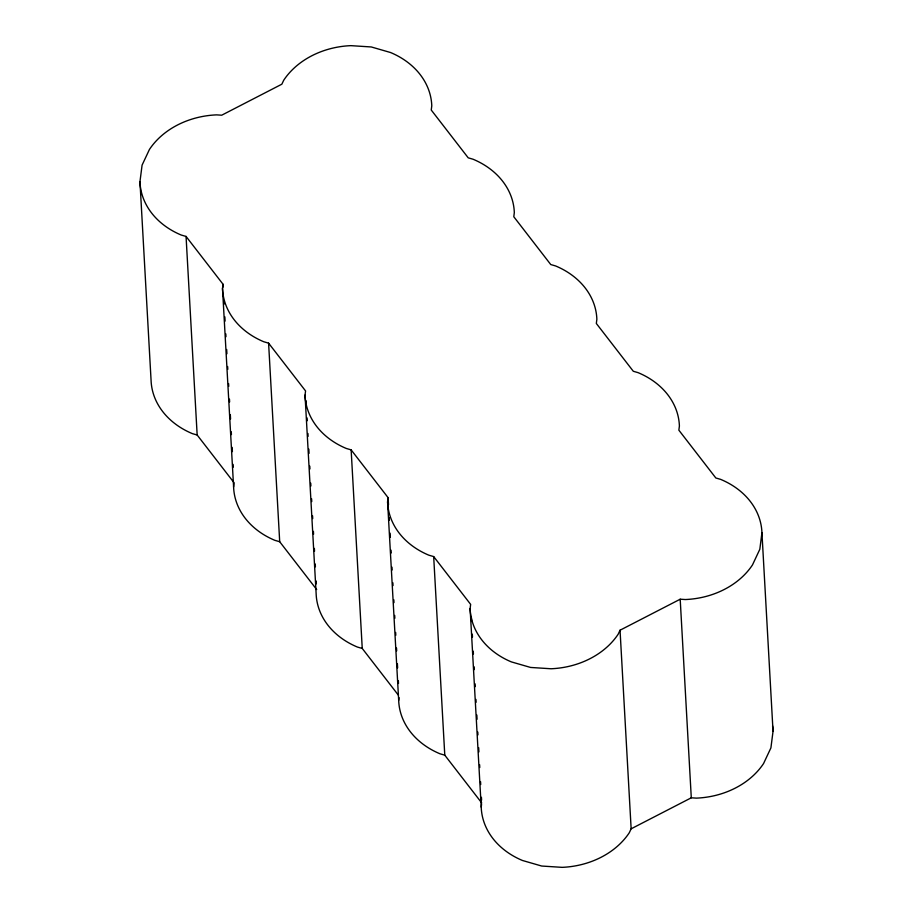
<?xml version="1.0" encoding="UTF-8"?>
<svg xmlns="http://www.w3.org/2000/svg" width="913" height="913" viewBox="0 0 913 913"><rect width="100%" height="100%" fill="white"/><g stroke="black" fill="none" stroke-linecap="round" stroke-linejoin="round"><path stroke-width="1.37" d="M139.963 181.676L142.086 165.127L149.424 149.481A78.849 63.545 -3.2 0 1 216.564 114.867L221.711 115.198L281.855 84.19L283.703 80.264A78.849 63.545 -3.2 0 1 350.832 45.65L371.294 46.962L390.513 52.509A78.849 63.545 -3.2 0 1 431.781 105.874L431.244 110.028L468.221 157.835L473.048 159.227A78.849 63.545 -3.2 0 1 514.316 212.592L513.791 216.746L550.756 264.553L555.595 265.945A78.849 63.545 -3.2 0 1 596.862 319.299L596.326 323.464L633.302 371.271L638.13 372.664A78.849 63.545 -3.2 0 1 679.398 426.017L678.861 430.183L715.838 477.99L720.665 479.382A78.849 63.545 -3.2 0 1 761.933 532.736L773.037 731.324L770.914 747.873L763.576 763.519A78.849 63.545 -3.2 0 1 696.436 798.133L691.289 797.802L631.145 828.81L629.297 832.736A78.849 63.545 -3.2 0 1 562.168 867.35L541.706 866.038L522.487 860.491A78.849 63.545 -3.2 0 1 481.219 807.126L470.115 608.549L470.651 604.383L433.675 556.576L428.848 555.184A78.849 63.545 -3.2 0 1 387.58 501.83L388.105 497.665L351.14 449.869L346.312 448.466A78.849 63.545 -3.2 0 1 305.033 395.112L305.57 390.947L268.593 343.151L263.766 341.747A78.849 63.545 -3.2 0 1 222.498 288.394L223.034 284.24L186.058 236.433L181.231 235.04A78.849 63.545 -3.2 0 1 139.963 181.676L151.067 380.264A78.849 63.545 -3.2 0 0 192.335 433.618L197.162 435.01L234.139 482.817L233.602 486.983A78.849 63.545 -3.2 0 0 274.87 540.336L279.698 541.729L316.674 589.536M481.756 802.972L444.779 755.165L439.952 753.773A78.849 63.545 -3.2 0 1 398.684 700.408L399.038 697.635M481.219 807.126L481.573 804.353M761.933 532.736L759.821 549.284L752.472 564.942A78.849 63.545 -3.2 0 1 685.332 599.544L680.196 599.213L620.041 630.221L618.204 634.158A78.849 63.545 -3.2 0 1 551.064 668.761L530.601 667.449L511.383 661.902A78.849 63.545 -3.2 0 1 470.115 608.549M398.353 695.135L362.244 648.447L357.405 647.055A78.849 63.545 -3.2 0 1 316.138 593.701L305.033 395.112M680.196 599.213L691.289 797.802M620.041 630.221L631.145 828.81M471.359 617.154L471.599 621.411M472.318 634.17L472.478 637.012M473.265 651.197L473.425 654.028M474.144 666.798L474.292 669.628M475.091 683.814L475.251 686.656M475.958 699.426L476.118 702.257M476.837 715.027L477.077 719.284M477.784 732.043L477.944 734.885M478.663 747.644L478.891 751.901M479.61 764.672L479.77 767.513M480.558 781.688L480.717 784.529M481.436 797.3L481.596 800.13M433.675 556.576L444.779 755.165M388.105 497.665L388.504 504.763M389.223 517.523L389.383 520.364M390.091 533.135L390.33 537.38M391.049 550.151L391.198 552.993M391.997 567.167L392.156 570.009M392.864 582.779L393.024 585.61M393.823 599.795L393.982 602.637M394.69 615.396L394.85 618.238M395.649 632.424L395.797 635.254M396.516 648.025L396.676 650.866M397.383 663.625L397.623 667.882M398.342 680.653L398.502 683.483M387.58 501.83L398.684 700.408M351.14 449.869L362.244 648.447M306.129 400.875L306.289 403.717M307.076 417.903L307.236 420.733M307.955 433.504L308.103 436.346M308.822 449.105L309.062 453.362M309.769 466.132L309.929 468.962M310.728 483.148L310.888 485.99M311.595 498.749L311.755 501.591M312.554 515.777L312.714 518.618M313.421 531.377L313.581 534.219M314.369 548.405L314.529 551.235M315.247 564.006L315.407 566.836M316.195 581.022L316.355 583.864M268.593 343.151L279.698 541.729M223.034 284.24L223.194 287.07M223.982 301.256L224.142 304.097M224.86 316.857L225.089 321.114M225.808 333.884L225.968 336.714M226.675 349.485L226.915 353.742M227.634 366.501L227.794 369.343M228.581 383.528L228.741 386.359M229.46 399.129L229.62 401.971M230.327 414.73L230.567 418.987M231.274 431.758L231.434 434.588M232.153 447.359L232.393 451.615M233.1 464.375L233.26 467.216M222.498 288.394L233.602 486.983M186.058 236.433L197.162 435.01M772.558 725.812A78.849 63.545 -3.2 0 1 773.037 731.324"/></g></svg>
